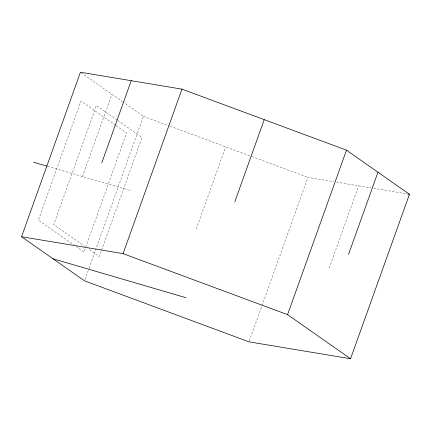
<?xml version="1.0" encoding="UTF-8"?>
<svg xmlns="http://www.w3.org/2000/svg" width="431" height="431" viewBox="0 0 431 431"><rect width="100%" height="100%" fill="white"/><g stroke="black" fill="none" stroke-linecap="round" stroke-linejoin="round"><path stroke-width="0.32" stroke-dasharray="2.15 1.62" d="M82.488 176.543L111.931 94.297M84.982 279.574L88.829 268.82M89.055 268.19L143.421 116.354L123.158 102.163M196.224 229.103L225.672 146.863M249.258 341.223L307.923 177.367L333.804 181.677M329.241 268.06L358.689 185.82M336.46 182.119L370.962 187.862M373.618 188.304L408.125 194.052M47.722 166.361L131.417 190.874M143.421 116.354L169.264 125.938M169.895 126.175L251.198 156.329M251.828 156.561L307.923 177.367M80.99 72.629L122.614 101.781M117.243 120.141L96.366 105.52L53.719 224.621L84.487 246.171M117.792 120.524L141.971 137.457L99.324 256.564L88.333 248.865M115.621 125.265L81.006 101.021L38.364 220.122L73.523 244.754M116.171 125.647L126.612 132.958L83.964 252.065L76.271 246.677"/><path stroke-width="0.65" d="M21.55 236.727L80.446 72.241L181.968 89.147L346.476 150.16L409.45 194.273L350.554 358.759L249.032 341.853L84.524 280.84L21.55 236.727L123.077 253.633L287.579 314.646L350.554 358.759M101.759 162.94L131.207 80.694M123.077 253.633L181.968 89.147M234.776 201.897L264.219 119.651M287.579 314.646L346.476 150.16M348.512 254.457L377.96 172.217M408.125 194.052L409.45 194.273M33.559 162.212L47.076 166.172M53.04 258.783L186.052 297.746"/></g></svg>
